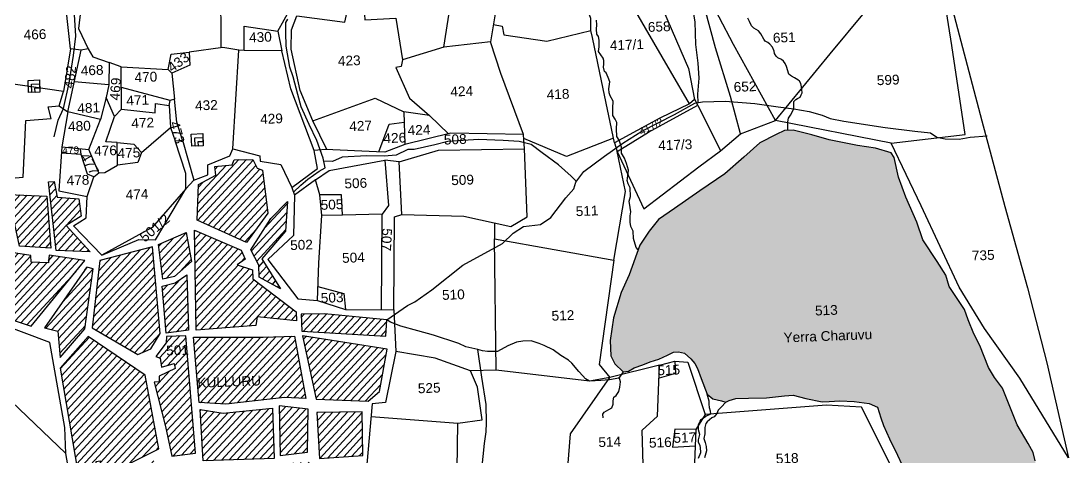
# Model space of a CAD drawing. Header units: inches. Extents: x 304037 to 460575, y 1453943 to 1639883.
# Drawn here: x 323095 to 324566, y 1602354 to 1602965 of the extents above; entities that cross this region are included whole.
import ezdxf

# ---------------------------------------------------------------- set-up
doc = ezdxf.new("R2010")
doc.units = ezdxf.units.IN
doc.header["$MEASUREMENT"] = 0
for name, color, linetype in [('NALA', 4, 'Continuous'), ('SQUAREWELL', 5, 'Continuous'), ('SURVEY_BND', 7, 'Continuous'), ('SURVEY_NO', 7, 'Continuous'), ('VILLAGE_AREA', 1, 'Continuous'), ('WATER_BODY', 4, 'Continuous')]:
    doc.layers.add(name, color=color, linetype=linetype)
doc.styles.get("Standard").update_dxf_attribs({"font": 'arial.ttf'})
pattern_1 = [(45, (-5095.4767, 1231.1166), (-1.3258252, 1.3258252), [])]

# ---------------------------------------------------------------- blocks, each defined once
blk = doc.blocks.new('KULLURU')
at = {"layer": 'VILLAGE_AREA'}
h = blk.add_hatch(dxfattribs=at)
h.set_pattern_fill('ANSI31', color=256, scale=15, style=0)
h.set_pattern_definition(pattern_1)
h.paths.add_polyline_path([(91.78, 119.18), (72.94, 121.71), (72.88, 113.17), (88.45, 103.05), (93.88, 102.93)])
h.paths.add_polyline_path([(86.08, 111.91), (87.13, 114.64), (89.02, 114.69), (89.92, 111.62), (89.85, 109.84), (86.11, 110.04)], flags=16)
h.paths.add_polyline_path([(71.84, 112.34), (71.38, 107.3), (68.76, 106.86), (68.86, 101.43), (76.54, 100.6), (77.25, 97.03), (83.27, 96.2), (85.48, 102.06)])
h.paths.add_polyline_path([(78.05, 94.61), (75.62, 94.97), (74.91, 98.16), (68.15, 98.34), (67.51, 87.28), (85.11, 79.79), (85.11, 85.34), (82.13, 88.57), (78.51, 88.26)])
h.paths.add_polyline_path([(118.66, 95.74), (106.47, 98.1), (106.23, 96.09), (106.13, 95.45), (100.28, 95.89), (100.23, 98.2), (86.89, 100.72), (86.6, 92.97), (84.49, 92.53), (84.59, 88.19), (87.78, 84.98), (88.41, 77.99), (99.35, 73.97)])
h.paths.add_polyline_path([(106.54, 118.3), (93.33, 119.41), (96.48, 101.58), (107.22, 100.47)])
h.paths.add_polyline_path([(117.41, 117), (110, 117.87), (109.2, 123.23), (107.22, 123.23), (109.01, 99.6), (120.63, 98.68), (112.72, 108), (117.97, 111.02)])
h.paths.add_polyline_path([(142.01, 99.56), (123.85, 95.55), (120.26, 72.56), (135.64, 62.87), (140.09, 64.54), (143.48, 69.72)])
h.paths.add_polyline_path([(153.84, 104.02), (144.17, 100.21), (145.14, 88.28), (149.15, 89.01), (155.2, 94.03)])
h.paths.add_polyline_path([(153.45, 89.51), (149.3, 86.9), (144.8, 85.89), (145.53, 69.76), (153.26, 70.53)])
h.paths.add_polyline_path([(176.07, 90.26), (170.8, 92.22), (173.62, 94.11), (172.37, 97.21), (156.62, 104.67), (155.88, 70.43), (176.46, 71.19), (177.06, 74.12), (190.41, 72.22), (190.41, 75.31), (176.07, 87.17)])
h.paths.add_polyline_path([(180.78, 124.28), (179.01, 125.09), (177.65, 128.15), (171.26, 128.29), (170.45, 126.59), (164.46, 126.18), (164.67, 123.19), (158.69, 120.27), (157.74, 108.05), (174.39, 99.7), (182, 109.55)])
h.paths.add_polyline_path([(188.94, 113.25), (183.03, 107.68), (175.76, 97.16), (178.27, 91.79), (178.27, 87.72), (185.34, 83.44), (179.43, 93.9), (187.86, 103.13)])
h.paths.add_polyline_path([(221.41, 71.42), (200.17, 74.3), (192.15, 74.43), (192.08, 68.59), (220.9, 65.74)])
h.paths.add_polyline_path([(221.1, 61.28), (192.28, 67), (196.09, 45.12), (213.9, 43.7), (217.97, 46.96)])
h.paths.add_polyline_path([(189.6, 67.06), (178.82, 67.13), (154.86, 68.05), (155.99, 45.5), (165.11, 44.65), (185.34, 46.1), (192.57, 45.5)])
h.paths.add_polyline_path([(181, 42.58), (164.02, 41.56), (156.27, 43.18), (156.57, 25.46), (181, 25.4)])
h.paths.add_polyline_path([(193.25, 41.84), (183.34, 43.34), (183.1, 26.31), (192.47, 27.03)])
h.paths.add_polyline_path([(211.73, 40.22), (196.19, 40.52), (196.49, 24.76), (211.43, 25.24)])
h.paths.add_polyline_path([(197.82, 17.58), (195.18, 17.5), (193, 15.77), (192.09, 17.2), (195.03, 19.69), (194.58, 21.57), (192.54, 22.1), (193.15, 23.68), (154.37, 23.02), (153.85, 1.2), (171.12, -8.52), (193.3, -12.06)])
h.paths.add_polyline_path([(151.79, 20.8), (142.89, 19.74), (141.68, 1.17), (130.52, -7.8), (121.85, -13.97), (130.6, -32.21), (144.17, -22.94), (146.81, -0.52), (150.81, 2.12)])
h.paths.add_polyline_path([(140.1, 26.3), (120.72, 19.22), (120.72, 15.9), (125.17, 11.91), (123.51, 9.95), (118.3, 14.47), (112.12, 11.61), (118.61, -5.19), (121.77, -7), (122.23, -11.15), (127.13, -6.55), (140.25, 3.32), (140.4, 4.45)])
h.paths.add_polyline_path([(109.6, 9.78), (101.91, 6.42), (106.6, -4.38), (102.99, -9.66), (114.53, -37.38), (127.26, -40.62), (129.3, -34.86)])
h.paths.add_polyline_path([(137.79, 55.64), (118.75, 69.69), (108.72, 59.22), (112.68, 28.75), (113.94, 19.45), (110.33, 17.05), (111.85, 13.96), (119.65, 18.01), (119.87, 26.71), (121.22, 26.84), (120.7, 20.84), (141.54, 30.21), (139.02, 47.56)])
h.paths.add_polyline_path([(121.37, 92.74), (119.25, 93.48), (103.97, 73.23), (108.49, 71.86), (108.93, 62.77), (117.78, 72.35)])
h.paths.add_polyline_path([(154.78, 49.7), (180.09, 49.7), (180.09, 54.73), (154.78, 54.73)], flags=9)
h = blk.add_hatch(dxfattribs=at)
h.set_pattern_fill('ANSI31', color=256, scale=15, style=0)
h.set_pattern_definition(pattern_1)
h.paths.add_polyline_path([(152.3, 68.61), (145.65, 68.61), (145.51, 66.47), (141.69, 61.86), (143.23, 61.24), (143.48, 58.11), (147.91, 59.28), (148.15, 57.5), (142.56, 55.1), (142.49, 53.2), (140.77, 53.13), (144.16, 37.81), (145.91, 27.54), (154.05, 28.24)])
h.paths.add_polyline_path([(144.49, 61.17), (153.61, 61.17), (153.61, 66.27), (144.49, 66.27)], flags=24)
at = {"layer": 'WATER_BODY'}
h = blk.add_hatch(dxfattribs=at)
h.set_pattern_fill('DASH', color=256, scale=15, style=0)
h.set_pattern_definition([(0, (-5095.4767, 1231.1166), (1.875, 1.875), [1.875, -1.875])])
h.paths.add_polyline_path([(-467.47, 190.69), (-469.99, 193.89), (-473.11, 196.78), (-477.04, 198.04), (-482.94, 199.33), (-493.1, 200.4), (-503.76, 200.47), (-512.79, 200.85), (-518.96, 198.91), (-527.84, 195.79), (-533.61, 194.98), (-541.72, 193.96), (-548.24, 191.86), (-550.72, 189.22), (-551.48, 184.08), (-552.05, 179.63), (-552.2, 175.57), (-550.6, 171.3), (-547.71, 167.57), (-543.18, 164.26), (-539.54, 161.62), (-533.75, 158.8), (-528.23, 155.68), (-524.34, 153.63), (-523.63, 153.91), (-522.83, 155.05), (-522.48, 158.09), (-523.28, 161.55), (-522.56, 166.01), (-520.46, 167.22), (-513.36, 168.5), (-508.25, 169.57), (-496.67, 172.04), (-491.87, 172.95), (-486.13, 173.37), (-478.89, 172.15), (-472.11, 172), (-466.55, 172.72), (-464.19, 174.32), (-464.23, 179.03), (-465.6, 184.89)])
h.paths.add_polyline_path([(-29.76, 188.54), (-32.59, 191.33), (-34.42, 196.41), (-35.08, 205.17), (-35.59, 211.2), (-36.73, 218.18), (-39.15, 223.1), (-44.35, 227.78), (-51.82, 234.17), (-60.21, 238.21), (-66.12, 241.81), (-75.95, 248.83), (-80.3, 253.31), (-86.52, 257.84), (-93.12, 264.92), (-99.03, 273.18), (-101.21, 277.84), (-104.07, 287.65), (-105.55, 291.91), (-108.19, 293.89), (-114.42, 300.47), (-117.77, 305.57), (-124.46, 313.91), (-127.88, 316.71), (-136.17, 320.92), (-141.42, 323.14), (-146.09, 323.31), (-152.19, 324.53), (-160.78, 326.52), (-166.2, 328.61), (-174.65, 330.91), (-183.84, 332.34), (-189.61, 332.25), (-198.69, 331.13), (-210.46, 330.34), (-223.36, 326.87), (-234.85, 322.3), (-243.15, 317.08), (-249.24, 311.79), (-255.98, 304.85), (-262.07, 297.43), (-268.76, 290.22), (-275.92, 281.47), (-278.63, 275.07), (-283.32, 264.89), (-286.65, 260.87), (-292.75, 256.48), (-298.33, 253.74), (-303.97, 251.21), (-309.95, 248.46), (-311.93, 244.07), (-310.66, 239.94), (-308.39, 239), (-302.78, 237.91), (-297.02, 237.24), (-288.25, 236.3), (-283.98, 234.97), (-279.78, 234.42), (-274.88, 232.66), (-269.77, 229.04), (-268.79, 225.44), (-269.5, 220.75), (-269.58, 211.59), (-269.04, 204.77), (-268.09, 200.31), (-264.74, 194.07), (-260.38, 185.88), (-256.92, 177.58), (-254.74, 170.55), (-254.46, 166.62), (-254.57, 158.87), (-255.35, 149.08), (-257.31, 141.55), (-258.87, 136.23), (-258.87, 130.1), (-257.65, 125.25), (-253.45, 120.08), (-249.32, 117.07), (-246.02, 114.51), (-244.41, 112.5), (-243.4, 109.21), (-243.46, 101.95), (-244.8, 92.73), (-244.86, 87.82), (-244.63, 80.49), (-245.19, 74.47), (-247.48, 66.81), (-251.62, 57.92), (-257.03, 49.89), (-259.66, 44.13), (-264.41, 33.75), (-268.21, 29.05), (-269.49, 24.53), (-269.15, 20.55), (-268.09, 16.65), (-266.25, 12.8), (-264.3, 7.81), (-260.44, 1.56), (-258.55, -2.06), (-256.2, -7.66), (-254.19, -11), (-250.17, -14.63), (-239.6, -22.41), (-232.12, -28.09), (-228.44, -30.82), (-220, -38.54), (-210.62, -47.35), (-204.3, -52.33), (-197.72, -58.58), (-194.86, -60.93), (-189.73, -64.22), (-183.76, -66.79), (-180.41, -67.9), (-177.41, -67.61), (-172.65, -67.03), (-167.17, -65.82), (-162.81, -64.5), (-158.6, -62.71), (-152.67, -60.96), (-148.19, -60.13), (-144.16, -59.37), (-138.76, -57.26), (-137.11, -57.16), (-128.22, -58.74), (-125.04, -58.84), (-122.34, -58.39), (-117.38, -55.81), (-114.69, -53.16), (-112.93, -49.57), (-111.55, -45.53), (-109.97, -36.69), (-108.31, -31.32), (-105.62, -26.21), (-103.34, -23.86), (-99.27, -22.25), (-93.9, -21.28), (-92, -20.9), (-87.66, -19.35), (-81.98, -18.24), (-79.43, -17.24), (-75.36, -15.8), (-71.95, -15.42), (-66.95, -15.55), (-63.3, -15.11), (-57.28, -13.82), (-53.04, -12.09), (-50.01, -9.75), (-46.94, -5.41), (-46.6, -2.85), (-46.49, -1.02), (-47.53, 4.14), (-48.25, 7.69), (-49.46, 13.19), (-51.46, 17.11), (-55.33, 26.3), (-57.43, 39.55), (-58.36, 44.51), (-58.88, 50.34), (-60.19, 57.26), (-60.47, 62.73), (-60.81, 66.56), (-60.64, 69.24), (-60.09, 75.42), (-59.57, 78.39), (-59.71, 82.38), (-59.74, 89.18), (-59.78, 98.41), (-60.19, 100.78), (-60.81, 103.29), (-61.57, 107.15), (-61.95, 109.53), (-61.06, 112.18), (-60.19, 113.72), (-59.88, 114.75), (-57.71, 116.92), (-54.26, 118.85), (-52.2, 119.86), (-47, 121.2), (-38.97, 123.2), (-34.14, 124.27), (-32.31, 124.92), (-31.21, 126.06), (-30.28, 127.95), (-30.04, 130.73), (-29.97, 135.07), (-29.59, 138.37), (-28.75, 141.46), (-27.68, 143.21), (-24.17, 144.87), (-19.13, 146.04), (-13.86, 147.9), (-11.48, 150.05), (-10.34, 151.74), (-10, 155.9), (-10.14, 163.26), (-11.24, 168.49), (-14.45, 174.95), (-16.93, 178.57), (-20.97, 182.32), (-25.66, 185.65)])
h.paths.add_polyline_path([(406.31, 91.69), (404.44, 97.74), (401.02, 106.53), (398.77, 113.47), (397.59, 120.18), (396.63, 121.9), (391.28, 123.73), (385.11, 124.89), (375.49, 127.15), (369.69, 129.15), (363.35, 130.95), (360.36, 130.95), (357.4, 129.75), (351.72, 127.11), (346.05, 122.36), (339.28, 116.91), (330.44, 111.46), (321.61, 105.64), (315.94, 102.08), (312.63, 98.28), (309.24, 93.57), (305.11, 83.57), (302.15, 77.63), (299.19, 69.01), (297.74, 61.3), (297.74, 56.1), (298.98, 53.28), (301.83, 50.43), (303.66, 50.6), (305.64, 51.65), (308.66, 52.52), (311.21, 53.48), (314.23, 54.31), (317.19, 55.54), (319.35, 56.43), (321.08, 56.5), (323.06, 55.94), (325.15, 53.91), (326.42, 52.33), (327.34, 50.49), (328.43, 47.08), (330.28, 41.62), (332.23, 39.99), (335.1, 39.16), (336.54, 38.68), (337.7, 39.1), (340.08, 39.7), (344.42, 39.72), (350.54, 39.57), (356.82, 40.01), (359.76, 40.13), (364.12, 38.81), (369.68, 37.42), (371.98, 37.53), (375.7, 37.53), (380.56, 37.11), (385.77, 36.3), (388.57, 34.89), (389.54, 31.21), (390.31, 28.54), (392.25, 23.86), (394.73, 18.11), (396.11, 14.96), (396.79, 12.6), (397.56, 8.94), (397.62, 4.9), (396.94, 3.3), (395.7, -0.07), (392.66, -4.36), (391.79, -6.99), (390.14, -10.14), (388.99, -12.02), (386.96, -14.8), (385.43, -17.59), (384.19, -20.95), (384.19, -22.87), (384.36, -23.24), (384.83, -23.2), (386.03, -22.79), (387.46, -21.4), (389.75, -19.58), (393.24, -17.13), (395.55, -15.99), (398.24, -14.97), (401.34, -13.24), (403.38, -11.37), (405.67, -9.72), (406.93, -8.58), (409.5, -6.59), (412.67, -5.42), (415.09, -3.21), (418.05, -1.43), (421.32, -0.27), (422.77, 0.43), (424.82, 1.82), (426.99, 2.42), (429.76, 2.39), (431.73, 2.51), (432.37, 2.95), (433.41, 3.47), (433.87, 3.57), (442.5, 8.6), (442.14, 9.07), (442.35, 10.66), (441.89, 14.33), (441.32, 17.32), (439.7, 20.41), (436.14, 26.95), (431.7, 39.72), (429.09, 43.45), (427.12, 47.04), (424.47, 54.63), (422.53, 58.78), (420.73, 63.59), (419.64, 67.21), (414.77, 75.3), (413.72, 79.24), (410.93, 84.06)])
h.paths.add_polyline_path([(448.26, 299.15), (446.05, 300.58), (442.81, 302.39), (439.88, 302.62), (437.33, 301.62), (433.27, 299.81), (429.41, 297.92), (425.32, 296.53), (420.59, 293.23), (416.11, 290.15), (415.26, 288.22), (414.1, 284.24), (414.53, 280.29), (416.31, 274.93), (419.28, 269.68), (422.53, 264.05), (425.31, 256.42), (426.51, 254.68), (428.25, 253.91), (431.45, 255.63), (432.61, 257.14), (435.17, 258.82), (438.95, 260.94), (442.43, 263.84), (445.8, 267.28), (450.63, 271.52), (453.91, 273.38), (458.74, 275.46), (462.22, 277.35), (463.68, 278.39), (464.22, 280.44), (464.1, 282.98), (462.56, 285.87), (460.78, 288.14), (457.58, 290.5), (454.94, 292.06), (451.96, 293.64), (450.42, 296.18)])
h.paths.add_polyline_path([(-512.87, 184.28), (-502.33, 184.28), (-502.33, 189.53), (-512.87, 189.53)], flags=24)
h.paths.add_polyline_path([(-182.01, 116.33), (-138.32, 116.33), (-138.32, 121.47), (-182.01, 121.47)], flags=24)
h.paths.add_polyline_path([(-171.34, 124.1), (-164.69, 124.1), (-164.69, 129.22), (-171.34, 129.22)], flags=24)
h.paths.add_polyline_path([(356.36, 57.34), (387.65, 57.34), (387.65, 62.61), (356.36, 62.61)], flags=24)
h.paths.add_polyline_path([(367.53, 66.22), (376.65, 66.22), (376.65, 71.32), (367.53, 71.32)], flags=24)
h.paths.add_polyline_path([(420.03, 274.76), (452.31, 274.76), (452.31, 281.37), (420.03, 281.37)], flags=24)
h.paths.add_polyline_path([(431.01, 281.55), (440.13, 281.55), (440.13, 286.67), (431.01, 286.67)], flags=24)
at = {"layer": 'NALA'}
for points in [[(109.84, 138.58), (111.44, 144.16), (113.39, 148.1), (115.7, 156.69), (117.54, 166.12), (118.61, 172.7), (118.36, 180.22)], [(331.04, 141.63), (331.05, 144.57), (331.75, 150.06), (331.59, 155.19), (331.06, 161.62), (331.12, 169.37), (330.38, 175.52)], [(191.09, 116.43), (193.74, 118.65), (196.21, 120.66), (200.24, 123.23), (202.36, 124.33), (201.76, 127.63), (199.85, 133.74), (197.45, 139.34), (194.9, 145.51), (193.95, 149.75), (192.5, 155.91), (191.58, 159.22), (190.59, 166.47), (190.59, 171.23), (190.77, 174.67), (191.51, 175.76)], [(308.61, 92.05), (307.89, 92.83), (307.15, 95.93), (307.12, 98.52), (306.38, 100.08), (306.21, 101.54), (306.23, 103.73), (306.59, 105.1), (306.33, 106.67), (306.14, 108.79), (306.64, 110.44), (306.67, 113.4), (306.04, 114.76), (305.72, 115.91), (305.84, 116.59), (306.33, 119.47), (305.75, 121.76), (305.12, 123.64), (304.16, 125.34), (304.16, 127.43), (303.56, 129.9), (302.79, 131.1), (302.79, 133.72), (302.89, 135.93), (302.45, 137.06), (301.68, 138.43), (301.74, 140.87), (301.97, 143.3), (301.04, 145.12), (300.66, 146.17), (300.66, 147.55), (301.08, 150.01), (300.55, 151.45), (299.89, 153.05), (299.34, 153.57), (299.06, 155.04), (299.27, 156.12), (299.3, 157.37), (299.16, 158.18), (298.4, 159.39), (297.64, 160.54), (297.91, 162.1), (298, 164.42), (297.75, 165.65), (297.29, 166.46), (297.22, 168.21), (297.44, 169.72), (297.34, 171.26)], [(361.42, 130.95), (361.56, 133.92), (361.88, 135.12), (362.62, 136.15), (363.84, 138.25), (363.88, 139.63), (363.97, 140.75), (364.59, 141.44), (365.24, 141.72), (366.13, 142.13), (366.55, 142.93), (366.85, 143.67), (366.87, 144.72), (366.69, 145.66), (366.52, 146.85), (366.09, 147.72), (365.56, 148.18), (364.5, 148.89), (363.51, 149.45), (363.17, 149.67), (362.53, 150.23), (361.9, 152.86), (361.47, 153.92), (360.92, 154.74), (360.3, 155.34), (359.05, 156), (358.5, 156.53), (357.93, 157.45), (357.85, 158.34), (357.33, 159.69), (356.5, 160.79), (355.76, 161.37), (354.94, 161.8), (354.45, 162.49), (353.46, 164.4), (352.73, 165.41), (351.21, 166.39), (350.38, 167.31), (349.76, 168.84), (349.23, 169.92)], [(250.94, 11.51), (252.61, 23.21), (253.24, 27.69), (253.97, 31.65), (254.28, 34.77), (254.39, 41.02), (253.24, 50.5), (252.3, 60.04), (248.13, 61.07), (245.77, 62.28), (242.77, 63.49), (239.95, 64.52), (237.24, 65.5), (231.95, 67.17), (226.13, 69.07), (222.62, 70.5), (221.41, 71.42), (228.72, 76.04), (231.32, 77.13), (237.25, 81.1), (248.24, 89.05), (262.07, 96), (265.92, 99.41), (269.6, 101.55), (275.43, 102), (279.07, 104.26), (284.45, 110.85), (287.33, 113.81), (288.09, 116.08), (290.93, 119.54), (298.22, 124.6), (304.72, 128.77), (311.35, 132.66), (322.79, 137.92), (329.95, 141.48), (332.58, 141.84), (340.43, 141.79), (350.55, 140.58), (358.5, 139.11), (363.84, 138.25), (369, 137.09), (373.45, 135.72), (376.14, 134.46), (380.8, 133.35), (394.85, 130.69), (404.98, 128.97), (410.39, 128.22), (412.47, 126.65), (415.3, 125.94), (420.16, 125.69), (423.86, 126.24), (429.78, 126.45)], [(288.28, 116.31), (286.6, 118.13), (282.38, 122.17), (276.88, 126.56), (273.24, 129.57), (269.2, 130.68), (263.76, 131.28), (255.23, 131.99), (244.76, 131.72), (240.19, 130.7), (233.08, 129.42), (230.89, 129.5), (226.89, 127.73), (222.67, 127.51), (216.68, 127.91), (208.34, 127.73), (204.87, 126.4), (201.94, 126.63)], [(441.89, 14.33), (441.32, 17.32), (439.7, 20.41), (436.14, 26.95), (431.7, 39.72), (429.09, 43.45), (427.12, 47.04), (424.47, 54.63), (422.53, 58.78), (420.73, 63.59), (419.64, 67.21), (414.77, 75.3), (413.72, 79.24), (410.93, 84.06), (406.31, 91.69), (404.44, 97.74), (401.02, 106.53), (398.77, 113.47), (397.59, 120.18), (396.63, 121.9), (391.28, 123.73), (385.11, 124.89), (375.49, 127.15), (369.69, 129.15), (363.35, 130.95), (360.36, 130.95), (357.4, 129.75), (351.72, 127.11), (346.05, 122.36), (339.28, 116.91), (330.44, 111.46), (321.61, 105.64), (315.94, 102.08), (312.63, 98.28), (309.24, 93.57), (305.11, 83.57), (302.15, 77.63), (299.19, 69.01), (297.74, 61.3), (297.74, 56.1), (298.98, 53.28), (301.83, 50.43), (303.66, 50.6), (305.64, 51.65), (308.66, 52.52), (311.21, 53.48), (314.23, 54.31), (317.19, 55.54), (319.35, 56.43), (321.08, 56.5), (323.06, 55.94), (325.15, 53.91), (326.42, 52.33), (327.34, 50.49), (328.43, 47.08), (330.28, 41.62), (332.23, 39.99), (335.1, 39.16), (336.54, 38.68), (337.7, 39.1), (340.08, 39.7), (344.42, 39.72), (350.54, 39.57), (356.82, 40.01), (359.76, 40.13), (364.12, 38.81), (369.68, 37.42), (371.98, 37.53), (375.7, 37.53), (380.56, 37.11), (385.77, 36.3), (388.57, 34.89), (389.54, 31.21), (390.31, 28.54), (392.25, 23.86), (394.73, 18.11), (396.11, 14.96)], [(301.83, 50.43), (300.19, 48.3), (296.96, 47.8), (293.97, 47.68), (290.06, 47.68), (288.75, 48.55), (287.94, 49.6), (286.64, 51.09), (284.28, 54.07), (283.16, 55.07), (280.67, 56.87), (278.06, 58.86), (275.08, 60.47), (273.4, 61.28), (270.6, 62.27), (267.8, 62.27), (265.63, 62.02), (262.58, 60.9), (258.96, 59.09), (255.48, 59.16), (253.8, 59.47), (252.3, 60.04)], [(294.31, 34.89), (294.22, 36.21), (294.76, 36.87), (296.41, 37.69), (297.4, 38.15), (297.9, 39.43), (297.94, 40.62), (298.27, 41.82), (299.06, 42.35), (300.05, 43.71), (300.42, 45.2), (300.71, 47.03), (300.39, 48.56)], [(336.54, 38.68), (334.92, 36.97), (333.83, 36.01), (333.37, 34.89), (332.44, 33.74), (331.52, 33.47), (329.9, 32.18), (329.5, 31.62), (329, 30.2), (329, 28.05), (328.54, 26.48), (328.91, 25.09), (329.3, 23.74), (329.3, 22.22), (328.54, 19.81)], [(326.43, 19.84), (327.32, 21.73), (327.32, 23.44), (327.16, 24.04), (326.73, 25.26), (326.69, 26.09), (327.29, 27.85), (326.89, 29.53), (326.92, 31.22), (327.49, 32.44), (327.88, 33.07), (329.51, 34.08), (331.32, 34.81), (331.16, 35.73), (330.96, 36.89), (330.86, 38.31), (330.86, 39.2), (330.28, 41.62)]]:
    blk.add_lwpolyline(points, dxfattribs=at)
at = {"layer": 'SQUAREWELL'}
for points in [[(101.59, 158.22), (105.52, 158.22), (105.52, 154.03), (101.59, 154.03)], [(102.75, 156.89), (105.52, 156.89), (105.52, 154.03), (102.75, 154.03)], [(103.85, 155.52), (105.52, 155.52), (105.52, 154.03), (103.85, 154.03)], [(156.86, 137.66), (160.79, 137.66), (160.79, 133.46), (156.86, 133.46)], [(158.02, 136.32), (160.79, 136.32), (160.79, 133.46), (158.02, 133.46)], [(159.12, 134.96), (160.79, 134.96), (160.79, 133.46), (159.12, 133.46)]]:
    blk.add_lwpolyline(points, close=True, dxfattribs=at)
at = {"layer": 'SURVEY_BND'}
for points in [[(187.93, 171.77), (192.6, 179.32), (192.6, 197.85), (192.63, 204.18), (180.25, 221.62), (177.91, 224.61), (169.63, 229.7), (169.4, 219.79), (168.93, 194.54), (168.9, 188.64), (168.1, 166.87)], [(124.39, 205.27), (122.98, 196.44), (119.54, 175.3), (122.67, 168.29), (120.2, 167.88)], [(244.59, 164.02), (253.05, 207.04), (268.57, 203.47), (260.72, 165.23)], [(261.94, 171.16), (264.93, 170.45), (265.41, 167.46), (279.98, 164.79), (295.29, 167.86), (295.42, 171.89), (291.03, 185.51), (279.42, 198.29), (276.51, 199.98), (268.57, 203.47)], [(116.55, 168.47), (114.7, 195.95), (100.66, 198.88)], [(300.82, 197.73), (306.65, 186.32), (320.42, 173.59), (328.25, 153.54), (329.89, 142.77), (328.1, 141.42), (322.05, 152.77), (313.98, 167.9), (303.06, 188.82), (299.23, 195.75)], [(414.84, 191.36), (428.13, 131.66), (434.92, 101.93), (441.55, 73.73), (447.16, 47.83), (453.34, 14.92), (437.68, 42.92), (426.23, 60.37), (418.15, 74.88), (406.21, 103.26), (396.73, 125.18), (422.21, 127.21), (418.84, 157.89), (414.84, 191.36)], [(330.91, 140.76), (338.16, 124.83), (345.24, 130.44), (342.28, 143.36), (337.81, 160.26), (334.63, 173.8), (330.34, 189.87)], [(345.24, 130.44), (357.41, 134.53), (344.01, 161.12), (330.34, 189.87)], [(198.75, 140.55), (194.76, 151.17), (192.25, 165.37), (192.57, 171.99), (194.67, 176.72), (211.04, 174.01), (211.77, 177.04), (217.85, 176.32), (217.85, 174.5), (228.6, 174.63), (230.31, 160.22), (229.78, 158), (227.88, 157.72), (232.13, 147.03), (238.8, 140.86), (230.08, 142.47)], [(176.13, 165.61), (176.4, 173.9), (187.93, 171.77), (189.05, 164.92)], [(396.73, 125.18), (357.41, 134.53), (376.99, 156.66), (389.39, 170.33)], [(111.91, 149.06), (114.8, 146.89), (120.2, 167.88), (116.55, 168.47), (113.56, 153.97)], [(122.67, 168.29), (124.15, 165.43), (129.61, 163.23), (129.2, 155.67), (117.44, 157.15)], [(149.84, 160.06), (151.01, 165.3), (157.27, 165.81)], [(157.09, 121.86), (162, 123.5), (162.17, 126.92), (169.79, 129.65), (170.85, 132.02), (174.33, 165.8), (168.79, 166.94), (157.27, 165.81), (157.27, 161.33), (151.04, 158.83)], [(170.85, 132.02), (180.1, 129.29), (180.12, 127.49), (187.13, 126.05), (190.59, 118.03), (199.68, 124.14), (198.78, 130.4), (191.6, 151.83), (189.05, 164.92), (176.13, 165.61), (174.33, 165.8)], [(328.1, 141.42), (317.74, 136.87), (301.88, 128.96), (301.88, 128.96), (298.66, 147.67), (295.78, 165.34), (295.29, 167.86)], [(130.74, 144.67), (133.24, 147.14), (133.74, 161.63), (129.61, 163.23)], [(270.75, 133.08), (263.76, 154.24), (260.72, 165.23), (244.59, 164.02), (230.31, 160.22)], [(133.74, 161.63), (149.84, 160.06), (151.04, 158.83), (151.58, 149.88), (150.07, 149.46), (133.5, 154.57)], [(83.62, 124.44), (98.64, 125.15), (100.25, 144.47), (108.97, 144.84), (108.15, 148.92), (111.91, 149.06), (113.56, 153.97), (94.14, 157.57), (83.29, 157.41)], [(129.2, 155.67), (128.2, 151.38), (125.86, 143.87), (114.8, 146.89)], [(124.62, 125.61), (126.74, 125.58), (131.16, 127.96), (131.36, 135.79), (127.44, 136.13), (130.74, 144.67), (128.2, 151.38)], [(133.24, 147.14), (144.81, 145.46), (145.04, 148.64), (149.62, 147.8), (150.07, 149.46)], [(149.62, 147.8), (149.86, 140.19), (151.29, 135.56), (153.75, 135.65), (152.08, 141.91), (151.58, 149.88)], [(114.8, 146.89), (112.3, 134.99), (121.5, 133.72), (125.86, 143.87)], [(203.11, 130.5), (198.75, 140.55), (220.34, 147.45), (230.08, 142.47), (230, 131.23)], [(238.8, 140.86), (245.05, 134.35)], [(301.88, 128.96), (302.61, 126), (313.68, 132.19), (330.91, 140.76), (329.85, 143.02)], [(131.36, 135.79), (137.04, 134.95), (139.49, 132.03), (149.86, 140.19)], [(220.95, 129.02), (224.86, 138.36), (230.05, 138.88)], [(112.3, 134.99), (110.73, 119.95), (120.36, 117.66), (122.9, 124.3), (120.7, 125.26), (118.86, 132.13), (118.65, 134.11)], [(122.9, 124.3), (124.62, 125.61), (121.5, 133.72)], [(153.75, 135.65), (157.09, 121.86), (154.3, 119.01), (154.46, 124.22), (151.29, 135.56)], [(227.79, 125.38), (241.42, 128.8), (270.92, 128.16), (270.75, 133.08), (245.91, 134.53), (230, 131.23), (222.98, 128.85), (220.08, 129.09), (202.67, 130.53), (198.78, 130.4)], [(118.86, 132.13), (112.07, 132.81)], [(139.49, 132.03), (138.2, 128.67), (131.16, 127.96)], [(301.6, 130.58), (285.26, 124.95), (270.8, 131.69)], [(198.85, 120.34), (203.7, 123.33), (222.87, 126.17), (223.53, 110.5), (221.2, 107.62), (207.57, 107.84), (200.56, 107.96)], [(223.98, 74.73), (225.46, 106.62), (228.02, 107.32), (227.79, 125.38), (222.87, 126.17)], [(228.02, 107.32), (249.22, 105.83), (265.25, 101.72), (270.93, 104.81), (270.92, 128.16)], [(259.61, 103.16), (259.39, 97.73), (300.03, 88.8), (305, 112.19), (302.61, 126)], [(302.61, 126), (311.02, 106.01), (330.42, 119.63), (338.16, 124.83)], [(154.3, 119.01), (142.21, 106.12), (124.56, 97.38), (115.27, 107.74), (119.68, 110.38), (120.36, 117.66)], [(124.56, 97.38), (137.46, 102.17), (143.12, 101.92), (154.3, 119.01)], [(197.94, 78.96), (198.85, 91.86), (200.56, 107.96), (200.1, 115.06), (198.85, 120.34), (191.45, 115.33)], [(190.59, 118.03), (191.45, 115.33), (190.51, 101.49), (181.44, 93.6), (191.21, 79.71), (197.94, 78.96), (207.44, 75.45), (223.98, 74.73), (224.15, 60.43), (219.84, 43.09), (215.27, 42.77), (211.7, 14.37)], [(110.8, 20.79), (109.54, 29.88)], [(207.57, 107.84), (207.57, 114.83), (200.1, 115.06)], [(219.71, 74.92), (221.2, 107.62)], [(300.03, 88.8), (293.69, 53.18), (297.11, 48.6), (290.06, 47.68), (258.27, 52.68), (259.39, 97.73)], [(64.74, 55.38), (86.49, 53.64), (109.54, 29.88), (109.54, 38.76), (105.54, 68.12), (65.64, 84.89)], [(198.27, 83.72), (207.07, 80.92), (207.44, 75.45)], [(258.27, 52.68), (249.42, 52.83), (237.5, 57.58), (224.15, 60.43)], [(214.72, 38.4), (244.38, 35.04), (252.79, 35.84), (251.67, 47.1), (249.42, 52.83)], [(307.31, 6.48), (307.56, 30.12), (313.02, 34.75), (314.39, 52.24), (297.11, 48.6)], [(314.39, 52.24), (319.65, 53.34), (319.65, 49.11), (314.04, 47.79)], [(319.65, 53.34), (324.12, 52.88), (329.3, 34.69), (325.97, 29.71), (324.09, 6.82)], [(253.74, -20.94), (292, -19.94), (280.32, 8.31), (282.93, 29.83), (297.11, 48.6)], [(324.09, 6.82), (368.83, -4.88), (386.99, -8.99), (392.29, -2.63), (393.99, 11.01), (383.06, 35.15), (371.12, 36.29), (329.3, 34.69)], [(210.56, 8.15), (242.72, 3.62), (244.38, 35.04)], [(325.97, 29.71), (318.73, 30.08), (317.65, 23.88), (325.5, 24.04)]]:
    blk.add_lwpolyline(points, dxfattribs=at)
at = {"layer": 'VILLAGE_AREA'}
for points in [[(174.39, 99.7), (157.74, 108.05), (158.69, 120.27), (164.67, 123.19), (164.46, 126.18), (170.45, 126.59), (171.26, 128.29), (177.65, 128.15), (179.01, 125.09), (180.78, 124.28), (182, 109.55), (174.39, 99.7)], [(120.63, 98.68), (109.01, 99.6), (107.22, 123.23), (109.2, 123.23), (110, 117.87), (117.41, 117), (117.97, 111.02), (112.72, 108), (120.63, 98.68)], [(93.33, 119.41), (106.54, 118.3), (107.22, 100.47), (96.48, 101.58), (93.33, 119.41)], [(185.34, 83.44), (178.27, 87.72), (178.27, 91.79), (175.76, 97.16), (183.03, 107.68), (188.94, 113.25), (187.86, 103.13), (179.43, 93.9), (185.34, 83.44)], [(156.62, 104.67), (172.37, 97.21), (173.62, 94.11), (170.8, 92.22), (176.07, 90.26), (176.07, 87.17), (190.41, 75.31), (190.41, 72.22), (177.06, 74.12), (176.46, 71.19), (155.88, 70.43), (156.62, 104.67)], [(149.15, 89.01), (145.14, 88.28), (144.17, 100.21), (153.84, 104.02), (155.2, 94.03), (149.15, 89.01)], [(88.41, 77.99), (99.35, 73.97), (118.66, 95.74), (106.47, 98.1), (106.23, 96.09), (106.13, 95.45), (100.28, 95.89), (100.23, 98.2), (86.89, 100.72), (86.6, 92.97), (84.49, 92.53), (84.59, 88.19), (87.78, 84.98), (88.41, 77.99)], [(120.26, 72.56), (135.64, 62.87), (140.09, 64.54), (143.48, 69.72), (142.01, 99.56), (123.85, 95.55), (120.26, 72.56)], [(103.97, 73.23), (108.49, 71.86), (108.93, 62.77), (117.78, 72.35), (121.37, 92.74), (119.25, 93.48), (103.97, 73.23)], [(153.26, 70.53), (145.53, 69.76), (144.8, 85.89), (149.3, 86.9), (153.45, 89.51), (153.26, 70.53)], [(192.15, 74.43), (192.08, 68.59), (220.9, 65.74), (221.41, 71.42), (200.17, 74.3), (192.15, 74.43)], [(118.75, 69.69), (108.72, 59.22), (112.68, 28.75), (113.94, 19.45), (110.33, 17.05), (111.85, 13.96), (119.65, 18.01), (119.87, 26.71), (121.22, 26.84), (120.7, 20.84), (141.54, 30.21), (139.02, 47.56), (137.79, 55.64), (118.75, 69.69)], [(145.91, 27.54), (154.05, 28.24), (152.3, 68.61), (145.65, 68.61), (145.51, 66.47), (141.69, 61.86), (143.23, 61.24), (143.48, 58.11), (147.91, 59.28), (148.15, 57.5), (142.56, 55.1), (142.49, 53.2), (140.77, 53.13), (144.16, 37.81), (145.91, 27.54)], [(154.86, 68.05), (178.82, 67.13), (189.6, 67.06), (192.57, 45.5), (185.34, 46.1), (165.11, 44.65), (155.99, 45.5), (154.86, 68.05)], [(196.09, 45.12), (213.9, 43.7), (217.97, 46.96), (221.1, 61.28), (192.28, 67), (196.09, 45.12)], [(183.1, 26.31), (192.47, 27.03), (193.25, 41.84), (183.34, 43.34), (183.1, 26.31)], [(181, 25.4), (156.57, 25.46), (156.27, 43.18), (164.02, 41.56), (181, 42.58), (181, 25.4)], [(196.49, 24.76), (211.43, 25.24), (211.73, 40.22), (196.19, 40.52), (196.49, 24.76)]]:
    blk.add_lwpolyline(points, dxfattribs=at)
at = {"layer": 'SURVEY_NO'}
for s, height, p in [('466', 3.35, (100.68, 172.22)), ('430', 3.35, (177.95, 168.3)), ('658', 3.35, (314.84, 166.56)), ('468', 3.35, (119.8, 159.19)), ('423', 3.35, (208.11, 159.06)), ('417/1', 3.35, (301.56, 160.78)), ('651', 3.35, (357.58, 161.18)), ('470', 3.35, (138.14, 156.16)), ('471', 3.35, (135.03, 148.31)), ('481', 3.35, (118.11, 146.33)), ('432', 3.35, (158.53, 145.68)), ('424', 3.35, (246.26, 147.03)), ('418', 3.35, (279.26, 144.77)), ('652', 3.35, (343.48, 144.85)), ('599', 3.35, (392.65, 145.24)), ('480', 3.35, (114.69, 140.23)), ('472', 3.35, (136.44, 140.48)), ('429', 3.35, (180.67, 140.18)), ('427', 3.35, (211.13, 136.54)), ('424', 3.35, (231.1, 134.38)), ('479', 2.5, (112.36, 132.45)), ('476', 3.35, (123.31, 131.45)), ('475', 3.35, (131.29, 130.39)), ('426', 3.35, (222.68, 131.95)), ('508', 3.35, (243.41, 130.66)), ('417/3', 3.35, (316.82, 125.84)), ('478', 3.35, (113.47, 121.7)), ('474', 3.35, (133.53, 116.06)), ('506', 3.35, (208.7, 116.95)), ('509', 3.35, (245.37, 116.65)), ('505', 3.35, (200.26, 109.94)), ('511', 3.35, (287.66, 104.37)), ('502', 3.35, (189.27, 96.55)), ('504', 3.35, (206.91, 91.47)), ('735', 3.35, (422.92, 83.87)), ('503', 3.35, (199.07, 78.06)), ('510', 3.35, (240.69, 77.45)), ('512', 3.35, (277.97, 68.86)), ('513', 3.35, (368.38, 67.12)), ('501', 3.35, (145.34, 62.08)), ('Yerra Charuvu', 3.3504, (357.24, 58.29)), ('KULLURU', 3.35, (155.62, 50.61)), ('515', 3.35, (313.53, 48.75)), ('525', 3.35, (231.15, 45.77)), ('514', 3.35, (292.33, 24.91)), ('516', 3.35, (309.68, 24.02)), ('517', 3.35, (318.13, 25.35)), ('518', 3.35, (352.98, 16.89))]:
    blk.add_text(s, height=height, dxfattribs=at).set_placement(p)
for s, height, rotation, p in [('433', 3.35, 33.9891, (151.09, 158.91)), ('482', 3.35, 80.7786, (117.06, 154.71)), ('469', 3.35, 83.8225, (132.67, 150.06)), ('473', 3.35, 283.1487, (149.54, 141.83)), ('417/2', 2.5, 24.5425, (311.18, 131.17)), ('477', 3.35, 297.673, (118.33, 131.47)), ('501/2', 3.35, 38.3863, (139.51, 101.01)), ('507', 3.35, 264.9144, (221.11, 102.89))]:
    blk.add_text(s, height=height, rotation=rotation, dxfattribs=at).set_placement(p)

msp = doc.modelspace()

# ---------------------------------------------------------------- block references
at = {"xscale": 4.08566660901875, "yscale": 4.085666608953034, "zscale": 4.085666609008822, "rotation": 2.230494101978846}
msp.add_blockref('KULLURU', (322715.7, 1602219.6), dxfattribs=at)

doc.saveas('drawing.dxf')
